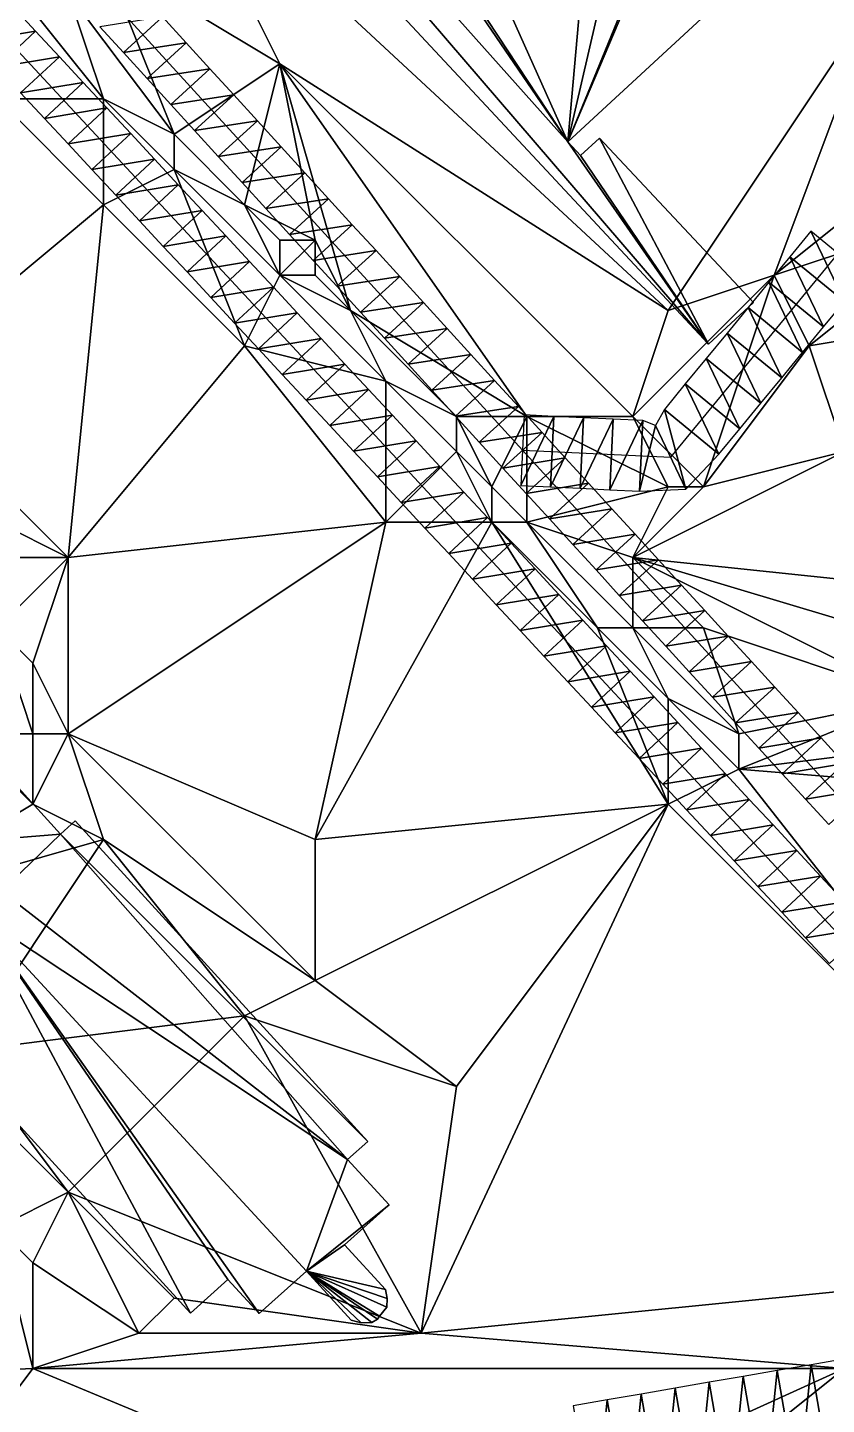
# Model space of a CAD drawing. Header units: metres. Extents: x -1103 to 901, y -902 to 905.
# Drawn here: x -530.3 to -485, y 412 to 490 of the extents above; entities that cross this region are included whole.
import ezdxf

# ---------------------------------------------------------------- set-up
doc = ezdxf.new("R2010")
doc.units = ezdxf.units.M
for name, color, linetype in [('OSM_BUILDING_FOOTPRINTS', 7, 'CONTINUOUS'), ('OSM_BUILDING_ROOFS', 1, 'CONTINUOUS'), ('OSM_BUILDING_WALLS', 8, 'CONTINUOUS'), ('OSM_ROAD_AXES', 2, 'CONTINUOUS'), ('OSM_ROAD_SURFACE', 9, 'CONTINUOUS'), ('OSM_TERRAIN', 3, 'CONTINUOUS')]:
    doc.layers.add(name, color=color, linetype=linetype)

msp = doc.modelspace()

# ---------------------------------------------------------------- linework, layer by layer
at = {"layer": 'OSM_BUILDING_FOOTPRINTS'}
msp.add_polyline3d([(-491.707, 472.095, 7.636), (-553.93, 538.847, 7.636), (-551.266, 541.313, 7.636), (-550.204, 540.174, 7.636), (-539.449, 550.116, 7.636), (-522.669, 532.189, 7.636), (-525.565, 529.502, 7.636), (-522.161, 526.35, 7.636), (-526.096, 522.236, 7.636), (-522.459, 518.155, 7.636), (-517.264, 522.845, 7.636), (-497.964, 502.95, 7.636), (-494.46, 506.19, 7.636), (-491.663, 503.204, 7.636), (-491.177, 503.646, 7.636), (-485.042, 497.099, 7.636), (-499.688, 483.563, 7.636), (-498.969, 482.789, 7.636), (-497.886, 483.784, 7.636), (-489.154, 474.451, 7.636), (-491.707, 472.095, 7.636)], close=True, dxfattribs=at)
msp.add_polyline3d([(-530.826, 446.947, 14.232), (-528.427, 444.315, 14.232), (-527.598, 445.067, 14.232), (-527.598, 445.067, 14.232), (-511.018, 426.886, 14.232), (-512.167, 425.857, 14.232), (-509.813, 423.28, 14.232), (-512.333, 421.013, 14.232), (-510.023, 418.481, 14.232), (-509.923, 417.983, 14.232), (-509.945, 417.475, 14.232), (-510.354, 416.977, 14.232), (-510.476, 416.8, 14.232), (-510.796, 416.612, 14.232), (-511.404, 416.601, 14.232), (-511.957, 416.745, 14.232), (-514.499, 419.531, 14.232), (-517.174, 417.121, 14.232), (-518.943, 419.056, 14.232), (-521.065, 417.143, 14.232), (-537.967, 435.666, 14.232)], dxfattribs=at)
at = {"layer": 'OSM_BUILDING_ROOFS'}
for points in [[(-550.204, 540.174, 19.236), (-553.93, 538.847, 19.236), (-491.707, 472.095, 19.236)], [(-550.204, 540.174, 19.236), (-491.707, 472.095, 19.236), (-499.688, 483.563, 19.236)], [(-550.204, 540.174, 19.236), (-499.688, 483.563, 19.236), (-526.096, 522.236, 19.236)], [(-499.688, 483.563, 19.236), (-517.264, 522.845, 19.236), (-522.459, 518.155, 19.236)], [(-499.688, 483.563, 19.236), (-497.964, 502.95, 19.236), (-517.264, 522.845, 19.236)], [(-499.688, 483.563, 19.236), (-522.459, 518.155, 19.236), (-526.096, 522.236, 19.236)], [(-499.688, 483.563, 19.236), (-491.663, 503.204, 19.236), (-494.46, 506.19, 19.236)], [(-499.688, 483.563, 19.236), (-494.46, 506.19, 19.236), (-497.964, 502.95, 19.236)], [(-499.688, 483.563, 19.236), (-485.042, 497.099, 19.236), (-491.177, 503.646, 19.236)], [(-499.688, 483.563, 19.236), (-491.177, 503.646, 19.236), (-491.663, 503.204, 19.236)], [(-491.707, 472.095, 19.236), (-498.969, 482.789, 19.236), (-499.688, 483.563, 19.236)], [(-491.707, 472.095, 19.236), (-497.886, 483.784, 19.236), (-498.969, 482.789, 19.236)], [(-491.707, 472.095, 19.236), (-489.154, 474.451, 19.236), (-497.886, 483.784, 19.236)], [(-528.427, 444.315, 83.432), (-530.826, 446.947, 83.432), (-534.286, 443.828, 83.432)], [(-528.427, 444.315, 83.432), (-534.286, 443.828, 83.432), (-531.777, 441.074, 83.432)], [(-512.167, 425.857, 83.432), (-528.427, 444.315, 83.432), (-531.777, 441.074, 83.432)], [(-511.018, 426.886, 83.432), (-527.598, 445.067, 83.432), (-528.427, 444.315, 83.432)], [(-512.167, 425.857, 83.432), (-511.018, 426.886, 83.432), (-528.427, 444.315, 83.432)], [(-512.167, 425.857, 83.432), (-531.777, 441.074, 83.432), (-533.203, 439.791, 83.432)], [(-533.203, 439.791, 83.432), (-537.967, 435.666, 83.432), (-521.065, 417.143, 83.432)], [(-533.203, 439.791, 83.432), (-521.065, 417.143, 83.432), (-518.943, 419.056, 83.432)], [(-533.203, 439.791, 83.432), (-518.943, 419.056, 83.432), (-517.174, 417.121, 83.432)], [(-533.203, 439.791, 83.432), (-517.174, 417.121, 83.432), (-514.499, 419.531, 83.432)], [(-512.167, 425.857, 83.432), (-533.203, 439.791, 83.432), (-514.499, 419.531, 83.432)], [(-514.499, 419.531, 83.432), (-509.813, 423.28, 83.432), (-512.167, 425.857, 83.432)], [(-514.499, 419.531, 83.432), (-512.333, 421.013, 83.432), (-509.813, 423.28, 83.432)], [(-514.499, 419.531, 83.432), (-510.023, 418.481, 83.432), (-512.333, 421.013, 83.432)], [(-514.499, 419.531, 83.432), (-511.957, 416.745, 83.432), (-511.404, 416.601, 83.432)], [(-514.499, 419.531, 83.432), (-511.404, 416.601, 83.432), (-510.796, 416.612, 83.432)], [(-514.499, 419.531, 83.432), (-510.796, 416.612, 83.432), (-510.476, 416.8, 83.432)], [(-514.499, 419.531, 83.432), (-510.476, 416.8, 83.432), (-510.354, 416.977, 83.432)], [(-514.499, 419.531, 83.432), (-510.354, 416.977, 83.432), (-509.945, 417.475, 83.432)], [(-514.499, 419.531, 83.432), (-509.945, 417.475, 83.432), (-509.923, 417.983, 83.432)], [(-514.499, 419.531, 83.432), (-509.923, 417.983, 83.432), (-510.023, 418.481, 83.432)]]:
    msp.add_3dface(points, dxfattribs=at)
at = {"layer": 'OSM_BUILDING_WALLS'}
for points in [[(-553.93, 538.847, 7.636), (-491.707, 472.095, 7.636), (-491.707, 472.095, 19.236)], [(-553.93, 538.847, 7.636), (-491.707, 472.095, 19.236), (-553.93, 538.847, 19.236)], [(-499.688, 483.563, 7.636), (-485.042, 497.099, 7.636), (-485.042, 497.099, 19.236)], [(-499.688, 483.563, 7.636), (-485.042, 497.099, 19.236), (-499.688, 483.563, 19.236)], [(-498.969, 482.789, 7.636), (-499.688, 483.563, 7.636), (-499.688, 483.563, 19.236)], [(-498.969, 482.789, 7.636), (-499.688, 483.563, 19.236), (-498.969, 482.789, 19.236)], [(-497.886, 483.784, 7.636), (-498.969, 482.789, 7.636), (-498.969, 482.789, 19.236)], [(-497.886, 483.784, 7.636), (-498.969, 482.789, 19.236), (-497.886, 483.784, 19.236)], [(-489.154, 474.451, 7.636), (-497.886, 483.784, 7.636), (-497.886, 483.784, 19.236)], [(-489.154, 474.451, 7.636), (-497.886, 483.784, 19.236), (-489.154, 474.451, 19.236)], [(-491.707, 472.095, 7.636), (-489.154, 474.451, 7.636), (-489.154, 474.451, 19.236)], [(-491.707, 472.095, 7.636), (-489.154, 474.451, 19.236), (-491.707, 472.095, 19.236)], [(-528.427, 444.315, 14.232), (-530.826, 446.947, 14.232), (-530.826, 446.947, 83.432)], [(-528.427, 444.315, 14.232), (-530.826, 446.947, 83.432), (-528.427, 444.315, 83.432)], [(-527.598, 445.067, 14.232), (-528.427, 444.315, 14.232), (-528.427, 444.315, 83.432)], [(-527.598, 445.067, 14.232), (-528.427, 444.315, 83.432), (-527.598, 445.067, 83.432)], [(-511.018, 426.886, 14.232), (-527.598, 445.067, 14.232), (-527.598, 445.067, 83.432)], [(-511.018, 426.886, 14.232), (-527.598, 445.067, 83.432), (-511.018, 426.886, 83.432)], [(-537.967, 435.666, 14.232), (-521.065, 417.143, 14.232), (-521.065, 417.143, 83.432)], [(-537.967, 435.666, 14.232), (-521.065, 417.143, 83.432), (-537.967, 435.666, 83.432)], [(-512.167, 425.857, 14.232), (-511.018, 426.886, 14.232), (-511.018, 426.886, 83.432)], [(-512.167, 425.857, 14.232), (-511.018, 426.886, 83.432), (-512.167, 425.857, 83.432)], [(-509.813, 423.28, 14.232), (-512.167, 425.857, 14.232), (-512.167, 425.857, 83.432)], [(-509.813, 423.28, 14.232), (-512.167, 425.857, 83.432), (-509.813, 423.28, 83.432)], [(-512.333, 421.013, 14.232), (-509.813, 423.28, 14.232), (-509.813, 423.28, 83.432)], [(-512.333, 421.013, 14.232), (-509.813, 423.28, 83.432), (-512.333, 421.013, 83.432)], [(-510.023, 418.481, 14.232), (-512.333, 421.013, 14.232), (-512.333, 421.013, 83.432)], [(-510.023, 418.481, 14.232), (-512.333, 421.013, 83.432), (-510.023, 418.481, 83.432)], [(-517.174, 417.121, 14.232), (-514.499, 419.531, 14.232), (-514.499, 419.531, 83.432)], [(-517.174, 417.121, 14.232), (-514.499, 419.531, 83.432), (-517.174, 417.121, 83.432)], [(-514.499, 419.531, 14.232), (-511.957, 416.745, 14.232), (-511.957, 416.745, 83.432)], [(-514.499, 419.531, 14.232), (-511.957, 416.745, 83.432), (-514.499, 419.531, 83.432)], [(-521.065, 417.143, 14.232), (-518.943, 419.056, 14.232), (-518.943, 419.056, 83.432)], [(-521.065, 417.143, 14.232), (-518.943, 419.056, 83.432), (-521.065, 417.143, 83.432)], [(-518.943, 419.056, 14.232), (-517.174, 417.121, 14.232), (-517.174, 417.121, 83.432)], [(-518.943, 419.056, 14.232), (-517.174, 417.121, 83.432), (-518.943, 419.056, 83.432)], [(-509.923, 417.983, 14.232), (-510.023, 418.481, 14.232), (-510.023, 418.481, 83.432)], [(-509.923, 417.983, 14.232), (-510.023, 418.481, 83.432), (-509.923, 417.983, 83.432)], [(-509.945, 417.475, 14.232), (-509.923, 417.983, 14.232), (-509.923, 417.983, 83.432)], [(-509.945, 417.475, 14.232), (-509.923, 417.983, 83.432), (-509.945, 417.475, 83.432)], [(-510.476, 416.8, 14.232), (-510.354, 416.977, 14.232), (-510.354, 416.977, 83.432)], [(-510.476, 416.8, 14.232), (-510.354, 416.977, 83.432), (-510.476, 416.8, 83.432)], [(-510.354, 416.977, 14.232), (-509.945, 417.475, 14.232), (-509.945, 417.475, 83.432)], [(-510.354, 416.977, 14.232), (-509.945, 417.475, 83.432), (-510.354, 416.977, 83.432)], [(-511.957, 416.745, 14.232), (-511.404, 416.601, 14.232), (-511.404, 416.601, 83.432)], [(-511.957, 416.745, 14.232), (-511.404, 416.601, 83.432), (-511.957, 416.745, 83.432)], [(-511.404, 416.601, 14.232), (-510.796, 416.612, 14.232), (-510.796, 416.612, 83.432)], [(-511.404, 416.601, 14.232), (-510.796, 416.612, 83.432), (-511.404, 416.601, 83.432)], [(-510.796, 416.612, 14.232), (-510.476, 416.8, 14.232), (-510.476, 416.8, 83.432)], [(-510.796, 416.612, 14.232), (-510.476, 416.8, 83.432), (-510.796, 416.612, 83.432)]]:
    msp.add_3dface(points, dxfattribs=at)
at = {"layer": 'OSM_ROAD_AXES'}
for points in [[(-838.648, 834.494, 15.4), (-831.551, 826.731, 15.381), (-825.228, 819.797, 14.907), (-811.068, 804.292, 14.83), (-764.928, 753.786, 13.168), (-675.103, 655.385, 11.211), (-644.461, 622.208, 8.88), (-643.19, 620.439, 8.946), (-597.703, 570.619, 12.345), (-502.252, 466.079, 12.351), (-457.418, 416.977, 14.011), (-369.163, 320.322, 16.335), (-349.653, 307.45, 14.764)], [(-361.437, 301.467, 13.838), (-370.103, 315.434, 15.982), (-462.193, 414.766, 14.188), (-601.052, 564.337, 12.663), (-622.199, 587.24, 10.487), (-643.654, 610.475, 9.174), (-645.611, 612.908, 9.08), (-707.867, 679.725, 14.044), (-807.818, 787.328, 14.131), (-831.396, 812.951, 14.445), (-838.526, 820.648, 14.021)], [(-502.252, 466.079, 12.351), (-493.851, 465.681, 11.993), (-484.367, 477.226, 11.242)]]:
    msp.add_polyline3d(points, dxfattribs=at)
at = {"layer": 'OSM_ROAD_SURFACE'}
for points in [[(-529.849, 489.846, 11.818), (-531.197, 491.298, 11.825), (-533.396, 489.257, 11.873)], [(-526.214, 490.098, 11.337), (-524.87, 488.626, 11.363), (-522.655, 490.649, 11.242)], [(-524.87, 488.626, 11.363), (-521.31, 489.176, 11.223), (-522.655, 490.649, 11.242)], [(-529.849, 489.846, 11.818), (-533.396, 489.257, 11.873), (-532.048, 487.805, 11.86)], [(-528.501, 488.394, 11.812), (-529.849, 489.846, 11.818), (-532.048, 487.805, 11.86)], [(-524.87, 488.626, 11.363), (-523.526, 487.153, 11.388), (-521.31, 489.176, 11.223)], [(-523.526, 487.153, 11.388), (-519.966, 487.704, 11.203), (-521.31, 489.176, 11.223)], [(-528.501, 488.394, 11.812), (-532.048, 487.805, 11.86), (-530.7, 486.352, 11.854)], [(-527.153, 486.941, 11.805), (-528.501, 488.394, 11.812), (-530.7, 486.352, 11.854)], [(-523.526, 487.153, 11.388), (-522.181, 485.681, 11.385), (-519.966, 487.704, 11.203)], [(-522.181, 485.681, 11.385), (-518.621, 486.231, 11.184), (-519.966, 487.704, 11.203)], [(-527.153, 486.941, 11.805), (-530.7, 486.352, 11.854), (-529.351, 484.9, 11.87)], [(-525.805, 485.489, 11.811), (-527.153, 486.941, 11.805), (-529.351, 484.9, 11.87)], [(-522.181, 485.681, 11.385), (-520.837, 484.209, 11.381), (-518.621, 486.231, 11.184)], [(-520.837, 484.209, 11.381), (-517.277, 484.759, 11.232), (-518.621, 486.231, 11.184)], [(-525.805, 485.489, 11.811), (-529.351, 484.9, 11.87), (-528.003, 483.448, 11.893)], [(-524.457, 484.037, 11.851), (-525.805, 485.489, 11.811), (-528.003, 483.448, 11.893)], [(-520.837, 484.209, 11.381), (-519.492, 482.736, 11.429), (-517.277, 484.759, 11.232)], [(-519.492, 482.736, 11.429), (-515.933, 483.287, 11.299), (-517.277, 484.759, 11.232)], [(-524.457, 484.037, 11.851), (-528.003, 483.448, 11.893), (-526.655, 481.996, 11.917)], [(-523.108, 482.585, 11.891), (-524.457, 484.037, 11.851), (-526.655, 481.996, 11.917)], [(-523.108, 482.585, 11.891), (-526.655, 481.996, 11.917), (-525.307, 480.544, 11.949)], [(-521.76, 481.133, 11.945), (-523.108, 482.585, 11.891), (-525.307, 480.544, 11.949)], [(-519.492, 482.736, 11.429), (-518.148, 481.264, 11.478), (-515.933, 483.287, 11.299)], [(-518.148, 481.264, 11.478), (-514.588, 481.814, 11.381), (-515.933, 483.287, 11.299)], [(-518.148, 481.264, 11.478), (-516.804, 479.791, 11.544), (-514.588, 481.814, 11.381)], [(-516.804, 479.791, 11.544), (-513.244, 480.342, 11.491), (-514.588, 481.814, 11.381)], [(-521.76, 481.133, 11.945), (-525.307, 480.544, 11.949), (-523.959, 479.092, 12.018)], [(-520.412, 479.681, 12.017), (-521.76, 481.133, 11.945), (-523.959, 479.092, 12.018)], [(-516.804, 479.791, 11.544), (-515.459, 478.319, 11.619), (-513.244, 480.342, 11.491)], [(-515.459, 478.319, 11.619), (-511.9, 478.869, 11.592), (-513.244, 480.342, 11.491)], [(-520.412, 479.681, 12.017), (-523.959, 479.092, 12.018), (-522.611, 477.64, 12.09)], [(-519.064, 478.229, 12.089), (-520.412, 479.681, 12.017), (-522.611, 477.64, 12.09)], [(-515.459, 478.319, 11.619), (-514.115, 476.847, 11.727), (-511.9, 478.869, 11.592)], [(-514.115, 476.847, 11.727), (-510.555, 477.397, 11.694), (-511.9, 478.869, 11.592)], [(-519.064, 478.229, 12.089), (-522.611, 477.64, 12.09), (-521.263, 476.187, 12.162)], [(-517.716, 476.776, 12.161), (-519.064, 478.229, 12.089), (-521.263, 476.187, 12.162)], [(-484.007, 474.514, 11.331), (-485.913, 478.496, 11.217), (-487.098, 477.053, 11.276)], [(-484.007, 474.514, 11.331), (-482.822, 475.957, 11.307), (-485.913, 478.496, 11.217)], [(-514.115, 476.847, 11.727), (-512.771, 475.374, 11.801), (-510.555, 477.397, 11.694)], [(-512.771, 475.374, 11.801), (-509.211, 475.925, 11.796), (-510.555, 477.397, 11.694)], [(-517.716, 476.776, 12.161), (-521.263, 476.187, 12.162), (-519.914, 474.735, 12.234)], [(-516.368, 475.324, 12.233), (-517.716, 476.776, 12.161), (-519.914, 474.735, 12.234)], [(-485.193, 473.071, 11.355), (-487.098, 477.053, 11.276), (-488.284, 475.61, 11.351)], [(-485.193, 473.071, 11.355), (-484.007, 474.514, 11.331), (-487.098, 477.053, 11.276)], [(-512.771, 475.374, 11.801), (-511.426, 473.902, 11.908), (-509.211, 475.925, 11.796)], [(-511.426, 473.902, 11.908), (-507.866, 474.452, 11.898), (-509.211, 475.925, 11.796)], [(-486.378, 471.627, 11.407), (-488.284, 475.61, 11.351), (-489.469, 474.166, 11.477)], [(-486.378, 471.627, 11.407), (-485.193, 473.071, 11.355), (-488.284, 475.61, 11.351)], [(-516.368, 475.324, 12.233), (-519.914, 474.735, 12.234), (-518.566, 473.283, 12.306)], [(-515.02, 473.872, 12.311), (-516.368, 475.324, 12.233), (-518.566, 473.283, 12.306)], [(-511.426, 473.902, 11.908), (-510.082, 472.429, 11.999), (-507.866, 474.452, 11.898)], [(-510.082, 472.429, 11.999), (-506.522, 472.98, 12), (-507.866, 474.452, 11.898)], [(-487.564, 470.184, 11.525), (-489.469, 474.166, 11.477), (-490.655, 472.723, 11.604)], [(-487.564, 470.184, 11.525), (-486.378, 471.627, 11.407), (-489.469, 474.166, 11.477)], [(-515.02, 473.872, 12.311), (-518.566, 473.283, 12.306), (-517.218, 471.831, 12.381)], [(-513.671, 472.42, 12.389), (-515.02, 473.872, 12.311), (-517.218, 471.831, 12.381)], [(-513.671, 472.42, 12.389), (-517.218, 471.831, 12.381), (-515.87, 470.379, 12.465)], [(-512.323, 470.968, 12.467), (-513.671, 472.42, 12.389), (-515.87, 470.379, 12.465)], [(-510.082, 472.429, 11.999), (-508.737, 470.957, 12.082), (-506.522, 472.98, 12)], [(-508.737, 470.957, 12.082), (-505.178, 471.507, 12.102), (-506.522, 472.98, 12)], [(-488.749, 468.741, 11.643), (-490.655, 472.723, 11.604), (-491.84, 471.28, 11.731)], [(-488.749, 468.741, 11.643), (-487.564, 470.184, 11.525), (-490.655, 472.723, 11.604)], [(-512.323, 470.968, 12.467), (-515.87, 470.379, 12.465), (-514.522, 468.927, 12.549)], [(-510.975, 469.516, 12.549), (-512.323, 470.968, 12.467), (-514.522, 468.927, 12.549)], [(-508.737, 470.957, 12.082), (-507.393, 469.485, 12.166), (-505.178, 471.507, 12.102)], [(-507.393, 469.485, 12.166), (-503.833, 470.035, 12.204), (-505.178, 471.507, 12.102)], [(-489.935, 467.298, 11.761), (-491.84, 471.28, 11.731), (-493.026, 469.837, 11.858)], [(-489.935, 467.298, 11.761), (-488.749, 468.741, 11.643), (-491.84, 471.28, 11.731)], [(-510.975, 469.516, 12.549), (-514.522, 468.927, 12.549), (-513.174, 467.474, 12.633)], [(-509.627, 468.063, 12.627), (-510.975, 469.516, 12.549), (-513.174, 467.474, 12.633)], [(-507.393, 469.485, 12.166), (-506.049, 468.012, 12.257), (-503.833, 470.035, 12.204)], [(-506.049, 468.012, 12.257), (-502.489, 468.563, 12.306), (-503.833, 470.035, 12.204)], [(-491.12, 465.855, 11.879), (-493.026, 469.837, 11.858), (-494.211, 468.394, 11.984)], [(-491.12, 465.855, 11.879), (-489.935, 467.298, 11.761), (-493.026, 469.837, 11.858)], [(-506.049, 468.012, 12.257), (-504.704, 466.54, 12.308), (-502.489, 468.563, 12.306)], [(-504.704, 466.54, 12.308), (-501.145, 467.09, 12.322), (-502.489, 468.563, 12.306)], [(-509.627, 468.063, 12.627), (-513.174, 467.474, 12.633), (-511.826, 466.022, 12.717)], [(-508.279, 466.611, 12.691), (-509.627, 468.063, 12.627), (-511.826, 466.022, 12.717)], [(-502.347, 464.081, 12.469), (-500.477, 467.997, 12.286), (-502.158, 468.077, 12.338)], [(-502.347, 464.081, 12.469), (-500.667, 464.001, 12.405), (-500.477, 467.997, 12.286)], [(-500.667, 464.001, 12.405), (-498.797, 467.917, 12.22), (-500.477, 467.997, 12.286)], [(-500.667, 464.001, 12.405), (-498.987, 463.922, 12.298), (-498.797, 467.917, 12.22)], [(-498.987, 463.922, 12.298), (-497.117, 467.838, 12.153), (-498.797, 467.917, 12.22)], [(-498.987, 463.922, 12.298), (-497.306, 463.842, 12.191), (-497.117, 467.838, 12.153)], [(-497.306, 463.842, 12.191), (-495.437, 467.758, 12.085), (-497.117, 467.838, 12.153)], [(-497.306, 463.842, 12.191), (-495.626, 463.763, 12.084), (-495.437, 467.758, 12.085)], [(-495.626, 463.763, 12.084), (-494.711, 467.487, 12.048), (-495.437, 467.758, 12.085)], [(-492.992, 463.875, 12.006), (-494.211, 468.394, 11.984), (-494.711, 467.487, 12.048)], [(-492.992, 463.875, 12.006), (-491.12, 465.855, 11.879), (-494.211, 468.394, 11.984)], [(-504.704, 466.54, 12.308), (-503.36, 465.067, 12.371), (-501.145, 467.09, 12.322)], [(-503.36, 465.067, 12.371), (-499.826, 465.646, 12.289), (-501.145, 467.09, 12.322)], [(-495.626, 463.763, 12.084), (-492.992, 463.875, 12.006), (-494.711, 467.487, 12.048)], [(-508.279, 466.611, 12.691), (-511.826, 466.022, 12.717), (-510.477, 464.57, 12.801)], [(-506.931, 465.159, 12.755), (-508.279, 466.611, 12.691), (-510.477, 464.57, 12.801)], [(-503.36, 465.067, 12.371), (-502.041, 463.623, 12.504), (-499.826, 465.646, 12.289)], [(-502.041, 463.623, 12.504), (-498.507, 464.202, 12.256), (-499.826, 465.646, 12.289)], [(-506.931, 465.159, 12.755), (-510.477, 464.57, 12.801), (-509.129, 463.118, 12.871)], [(-505.582, 463.707, 12.836), (-506.931, 465.159, 12.755), (-509.129, 463.118, 12.871)], [(-502.041, 463.623, 12.504), (-500.723, 462.179, 12.493), (-498.507, 464.202, 12.256)], [(-500.723, 462.179, 12.493), (-497.189, 462.758, 12.277), (-498.507, 464.202, 12.256)], [(-505.582, 463.707, 12.836), (-509.129, 463.118, 12.871), (-507.781, 461.666, 12.96)], [(-504.234, 462.255, 12.918), (-505.582, 463.707, 12.836), (-507.781, 461.666, 12.96)], [(-504.234, 462.255, 12.918), (-507.781, 461.666, 12.96), (-506.433, 460.214, 13.075)], [(-502.886, 460.803, 12.995), (-504.234, 462.255, 12.918), (-506.433, 460.214, 13.075)], [(-500.723, 462.179, 12.493), (-499.404, 460.735, 12.636), (-497.189, 462.758, 12.277)], [(-499.404, 460.735, 12.636), (-495.87, 461.314, 12.46), (-497.189, 462.758, 12.277)], [(-502.886, 460.803, 12.995), (-506.433, 460.214, 13.075), (-505.085, 458.762, 13.178)], [(-501.538, 459.351, 13.071), (-502.886, 460.803, 12.995), (-505.085, 458.762, 13.178)], [(-499.404, 460.735, 12.636), (-498.085, 459.291, 12.719), (-495.87, 461.314, 12.46)], [(-498.085, 459.291, 12.719), (-494.551, 459.869, 12.671), (-495.87, 461.314, 12.46)], [(-501.538, 459.351, 13.071), (-505.085, 458.762, 13.178), (-503.737, 457.309, 13.253)], [(-500.19, 457.898, 13.147), (-501.538, 459.351, 13.071), (-503.737, 457.309, 13.253)], [(-498.085, 459.291, 12.719), (-496.767, 457.847, 12.801), (-494.551, 459.869, 12.671)], [(-496.767, 457.847, 12.801), (-493.233, 458.425, 12.809), (-494.551, 459.869, 12.671)], [(-496.767, 457.847, 12.801), (-495.448, 456.402, 12.898), (-493.233, 458.425, 12.809)], [(-495.448, 456.402, 12.898), (-491.914, 456.981, 12.927), (-493.233, 458.425, 12.809)], [(-500.19, 457.898, 13.147), (-503.737, 457.309, 13.253), (-502.388, 455.857, 13.328)], [(-498.842, 456.446, 13.223), (-500.19, 457.898, 13.147), (-502.388, 455.857, 13.328)], [(-495.448, 456.402, 12.898), (-494.129, 454.958, 13.026), (-491.914, 456.981, 12.927)], [(-494.129, 454.958, 13.026), (-490.595, 455.537, 13.046), (-491.914, 456.981, 12.927)], [(-498.842, 456.446, 13.223), (-502.388, 455.857, 13.328), (-501.04, 454.405, 13.404)], [(-497.494, 454.994, 13.303), (-498.842, 456.446, 13.223), (-501.04, 454.405, 13.404)], [(-494.129, 454.958, 13.026), (-492.811, 453.514, 13.158), (-490.595, 455.537, 13.046)], [(-492.811, 453.514, 13.158), (-489.277, 454.093, 13.164), (-490.595, 455.537, 13.046)], [(-497.494, 454.994, 13.303), (-501.04, 454.405, 13.404), (-499.692, 452.953, 13.479)], [(-496.145, 453.542, 13.409), (-497.494, 454.994, 13.303), (-499.692, 452.953, 13.479)], [(-492.811, 453.514, 13.158), (-491.492, 452.07, 13.29), (-489.277, 454.093, 13.164)], [(-491.492, 452.07, 13.29), (-487.958, 452.649, 13.282), (-489.277, 454.093, 13.164)], [(-496.145, 453.542, 13.409), (-499.692, 452.953, 13.479), (-498.344, 451.501, 13.555)], [(-494.797, 452.09, 13.516), (-496.145, 453.542, 13.409), (-498.344, 451.501, 13.555)], [(-491.492, 452.07, 13.29), (-490.173, 450.626, 13.422), (-487.958, 452.649, 13.282)], [(-490.173, 450.626, 13.422), (-486.639, 451.205, 13.4), (-487.958, 452.649, 13.282)], [(-494.797, 452.09, 13.516), (-498.344, 451.501, 13.555), (-496.996, 450.049, 13.63)], [(-493.449, 450.638, 13.626), (-494.797, 452.09, 13.516), (-496.996, 450.049, 13.63)], [(-493.449, 450.638, 13.626), (-496.996, 450.049, 13.63), (-495.648, 448.597, 13.705)], [(-492.101, 449.186, 13.743), (-493.449, 450.638, 13.626), (-495.648, 448.597, 13.705)], [(-490.173, 450.626, 13.422), (-488.855, 449.182, 13.669), (-486.639, 451.205, 13.4)], [(-488.855, 449.182, 13.669), (-485.321, 449.76, 13.653), (-486.639, 451.205, 13.4)], [(-492.101, 449.186, 13.743), (-495.648, 448.597, 13.705), (-494.3, 447.144, 13.787)], [(-490.753, 447.733, 13.86), (-492.101, 449.186, 13.743), (-494.3, 447.144, 13.787)], [(-488.855, 449.182, 13.669), (-487.536, 447.737, 13.874), (-485.321, 449.76, 13.653)], [(-487.536, 447.737, 13.874), (-484.002, 448.316, 13.805), (-485.321, 449.76, 13.653)], [(-487.536, 447.737, 13.874), (-486.217, 446.293, 13.893), (-484.002, 448.316, 13.805)], [(-486.217, 446.293, 13.893), (-482.683, 446.872, 13.889), (-484.002, 448.316, 13.805)], [(-490.753, 447.733, 13.86), (-494.3, 447.144, 13.787), (-492.951, 445.692, 13.864)], [(-489.405, 446.281, 13.886), (-490.753, 447.733, 13.86), (-492.951, 445.692, 13.864)], [(-486.217, 446.293, 13.893), (-484.899, 444.849, 13.913), (-482.683, 446.872, 13.889)], [(-489.405, 446.281, 13.886), (-492.951, 445.692, 13.864), (-491.603, 444.24, 13.885)], [(-488.056, 444.829, 13.907), (-489.405, 446.281, 13.886), (-491.603, 444.24, 13.885)], [(-488.056, 444.829, 13.907), (-491.603, 444.24, 13.885), (-490.255, 442.788, 13.906)], [(-486.708, 443.377, 13.928), (-488.056, 444.829, 13.907), (-490.255, 442.788, 13.906)], [(-486.708, 443.377, 13.928), (-490.255, 442.788, 13.906), (-488.907, 441.336, 13.927)], [(-485.36, 441.925, 13.948), (-486.708, 443.377, 13.928), (-488.907, 441.336, 13.927)], [(-485.36, 441.925, 13.948), (-488.907, 441.336, 13.927), (-487.559, 439.884, 13.947)], [(-484.012, 440.473, 13.969), (-485.36, 441.925, 13.948), (-487.559, 439.884, 13.947)], [(-484.012, 440.473, 13.969), (-487.559, 439.884, 13.947), (-486.211, 438.431, 13.968)], [(-482.664, 439.02, 13.988), (-484.012, 440.473, 13.969), (-486.211, 438.431, 13.968)], [(-482.664, 439.02, 13.988), (-486.211, 438.431, 13.968), (-484.862, 436.979, 13.989)], [(-487.821, 413.887, 15.536), (-489.746, 413.554, 15.644), (-488.554, 406.657, 15.706)], [(-487.821, 413.887, 15.536), (-488.554, 406.657, 15.706), (-486.628, 406.989, 15.61)], [(-485.895, 414.22, 15.411), (-487.821, 413.887, 15.536), (-486.628, 406.989, 15.61)], [(-485.895, 414.22, 15.411), (-486.628, 406.989, 15.61), (-484.703, 407.322, 15.514)], [(-483.97, 414.553, 15.299), (-485.895, 414.22, 15.411), (-484.703, 407.322, 15.514)], [(-491.672, 413.221, 15.751), (-493.597, 412.888, 15.858), (-492.405, 405.991, 15.898)], [(-491.672, 413.221, 15.751), (-492.405, 405.991, 15.898), (-490.479, 406.324, 15.802)], [(-489.746, 413.554, 15.644), (-491.672, 413.221, 15.751), (-490.479, 406.324, 15.802)], [(-489.746, 413.554, 15.644), (-490.479, 406.324, 15.802), (-488.554, 406.657, 15.706)], [(-495.523, 412.556, 15.966), (-497.448, 412.223, 16.073), (-496.256, 405.325, 16.071)], [(-495.523, 412.556, 15.966), (-496.256, 405.325, 16.071), (-494.33, 405.658, 15.95)], [(-493.597, 412.888, 15.858), (-495.523, 412.556, 15.966), (-494.33, 405.658, 15.95)], [(-493.597, 412.888, 15.858), (-494.33, 405.658, 15.95), (-492.405, 405.991, 15.898)], [(-497.448, 412.223, 16.073), (-499.374, 411.89, 16.18), (-498.181, 404.992, 16.175)], [(-497.448, 412.223, 16.073), (-498.181, 404.992, 16.175), (-496.256, 405.325, 16.071)]]:
    msp.add_3dface(points, dxfattribs=at)
at = {"layer": 'OSM_TERRAIN'}
for points in [[(-526, 494, 11.252), (-516, 488, 10.94), (-522, 500, 10.646)], [(-516, 488, 10.94), (-494, 474, 10.813), (-522, 500, 10.646)], [(-494, 474, 10.813), (-482, 492, 10.549), (-522, 500, 10.646)], [(-532, 486, 11.823), (-526, 486, 11.747), (-534, 496, 11.778)], [(-526, 486, 11.747), (-528, 492, 11.253), (-534, 496, 11.778)], [(-522, 484, 11.382), (-526, 494, 11.252), (-528, 492, 11.253)], [(-522, 484, 11.382), (-516, 488, 10.94), (-526, 494, 11.252)], [(-526, 486, 11.747), (-522, 484, 11.382), (-528, 492, 11.253)], [(-494, 474, 10.813), (-488, 476, 11.269), (-482, 492, 10.549)], [(-488, 476, 11.269), (-478, 484, 10.971), (-482, 492, 10.549)], [(-522, 484, 11.382), (-518, 480, 11.501), (-516, 488, 10.94)], [(-514, 478, 11.564), (-516, 488, 10.94), (-518, 480, 11.501)], [(-512, 474, 11.848), (-502, 468, 12.295), (-516, 488, 10.94)], [(-502, 468, 12.295), (-496, 468, 12.063), (-516, 488, 10.94)], [(-514, 478, 11.564), (-512, 474, 11.848), (-516, 488, 10.94)], [(-496, 468, 12.063), (-494, 474, 10.813), (-516, 488, 10.94)], [(-538, 470, 14.097), (-526, 480, 11.914), (-532, 486, 11.823)], [(-526, 480, 11.914), (-526, 486, 11.747), (-532, 486, 11.823)], [(-526, 480, 11.914), (-522, 482, 11.856), (-526, 486, 11.747)], [(-522, 482, 11.856), (-522, 484, 11.382), (-526, 486, 11.747)], [(-522, 482, 11.856), (-518, 480, 11.501), (-522, 484, 11.382)], [(-488, 476, 11.269), (-476, 480, 11.182), (-478, 484, 10.971)], [(-518, 472, 12.316), (-522, 482, 11.856), (-526, 480, 11.914)], [(-518, 472, 12.316), (-516, 476, 12.156), (-522, 482, 11.856)], [(-516, 476, 12.156), (-518, 480, 11.501), (-522, 482, 11.856)], [(-528, 460, 14.248), (-526, 480, 11.914), (-538, 470, 14.097)], [(-528, 460, 14.248), (-518, 472, 12.316), (-526, 480, 11.914)], [(-516, 476, 12.156), (-516, 478, 11.6), (-518, 480, 11.501)], [(-516, 478, 11.6), (-514, 478, 11.564), (-518, 480, 11.501)], [(-486, 472, 11.323), (-476, 480, 11.182), (-488, 476, 11.269)], [(-486, 472, 11.323), (-474, 474, 12.473), (-476, 480, 11.182)], [(-516, 476, 12.156), (-514, 476, 11.716), (-514, 478, 11.564)], [(-516, 476, 12.156), (-514, 478, 11.564), (-516, 478, 11.6)], [(-514, 476, 11.716), (-512, 474, 11.848), (-514, 478, 11.564)], [(-518, 472, 12.316), (-510, 470, 12.483), (-516, 476, 12.156)], [(-510, 470, 12.483), (-512, 474, 11.848), (-516, 476, 12.156)], [(-516, 476, 12.156), (-512, 474, 11.848), (-514, 476, 11.716)], [(-496, 468, 12.063), (-492, 464, 11.947), (-488, 476, 11.269)], [(-496, 468, 12.063), (-488, 476, 11.269), (-494, 474, 10.813)], [(-492, 464, 11.947), (-486, 472, 11.323), (-488, 476, 11.269)], [(-510, 470, 12.483), (-506, 468, 12.201), (-512, 474, 11.848)], [(-506, 468, 12.201), (-502, 468, 12.295), (-512, 474, 11.848)], [(-484, 466, 12.405), (-474, 474, 12.473), (-486, 472, 11.323)], [(-510, 462, 12.883), (-518, 472, 12.316), (-528, 460, 14.248)], [(-510, 462, 12.883), (-510, 470, 12.483), (-518, 472, 12.316)], [(-484, 466, 12.405), (-486, 472, 11.323), (-492, 464, 11.947)], [(-536, 464, 15.438), (-528, 460, 14.248), (-538, 470, 14.097)], [(-510, 462, 12.883), (-506, 466, 12.657), (-510, 470, 12.483)], [(-506, 466, 12.657), (-506, 468, 12.201), (-510, 470, 12.483)], [(-504, 464, 12.321), (-506, 468, 12.201), (-506, 466, 12.657)], [(-504, 464, 12.321), (-502, 468, 12.295), (-506, 468, 12.201)], [(-504, 464, 12.321), (-502, 462, 12.517), (-502, 468, 12.295)], [(-502, 462, 12.517), (-494, 464, 11.918), (-502, 468, 12.295)], [(-494, 464, 11.918), (-496, 468, 12.063), (-502, 468, 12.295)], [(-494, 464, 11.918), (-492, 464, 11.947), (-496, 468, 12.063)], [(-504, 462, 12.883), (-506, 466, 12.657), (-510, 462, 12.883)], [(-504, 462, 12.883), (-504, 464, 12.321), (-506, 466, 12.657)], [(-496, 460, 12.622), (-484, 466, 12.405), (-492, 464, 11.947)], [(-496, 460, 12.622), (-458, 456, 12.609), (-484, 466, 12.405)], [(-534, 460, 15.898), (-528, 460, 14.248), (-536, 464, 15.438)], [(-504, 462, 12.883), (-502, 462, 12.517), (-504, 464, 12.321)], [(-496, 460, 12.622), (-494, 464, 11.918), (-502, 462, 12.517)], [(-496, 460, 12.622), (-492, 464, 11.947), (-494, 464, 11.918)], [(-528, 450, 15.205), (-510, 462, 12.883), (-528, 460, 14.248)], [(-528, 450, 15.205), (-514, 444, 14.318), (-510, 462, 12.883)], [(-514, 444, 14.318), (-494, 446, 13.804), (-504, 462, 12.883)], [(-514, 444, 14.318), (-504, 462, 12.883), (-510, 462, 12.883)], [(-494, 446, 13.804), (-498, 456, 13.189), (-504, 462, 12.883)], [(-504, 462, 12.883), (-498, 456, 13.189), (-502, 462, 12.517)], [(-498, 456, 13.189), (-496, 456, 12.859), (-502, 462, 12.517)], [(-496, 456, 12.859), (-496, 460, 12.622), (-502, 462, 12.517)], [(-532, 456, 15.845), (-528, 460, 14.248), (-534, 460, 15.898)], [(-530, 454, 15.175), (-528, 460, 14.248), (-532, 456, 15.845)], [(-530, 454, 15.175), (-528, 450, 15.205), (-528, 460, 14.248)], [(-492, 456, 12.952), (-480, 452, 13.33), (-496, 460, 12.622)], [(-496, 456, 12.859), (-492, 456, 12.952), (-496, 460, 12.622)], [(-480, 452, 13.33), (-476, 454, 12.548), (-496, 460, 12.622)], [(-496, 460, 12.622), (-476, 454, 12.548), (-458, 456, 12.609)], [(-534, 450, 15.932), (-530, 450, 15.659), (-532, 456, 15.845)], [(-530, 450, 15.659), (-530, 454, 15.175), (-532, 456, 15.845)], [(-494, 446, 13.804), (-494, 452, 13.488), (-498, 456, 13.189)], [(-498, 456, 13.189), (-494, 452, 13.488), (-496, 456, 12.859)], [(-494, 452, 13.488), (-490, 450, 13.421), (-496, 456, 12.859)], [(-496, 456, 12.859), (-490, 450, 13.421), (-492, 456, 12.952)], [(-490, 450, 13.421), (-480, 452, 13.33), (-492, 456, 12.952)], [(-530, 450, 15.659), (-528, 450, 15.205), (-530, 454, 15.175)], [(-494, 446, 13.804), (-490, 448, 13.819), (-494, 452, 13.488)], [(-490, 448, 13.819), (-490, 450, 13.421), (-494, 452, 13.488)], [(-490, 450, 13.421), (-490, 448, 13.819), (-480, 452, 13.33)], [(-490, 448, 13.819), (-474, 450, 13.543), (-480, 452, 13.33)], [(-540, 440, 16.456), (-530, 446, 16.38), (-534, 450, 15.932)], [(-530, 446, 16.38), (-530, 450, 15.659), (-534, 450, 15.932)], [(-530, 446, 16.38), (-528, 450, 15.205), (-530, 450, 15.659)], [(-530, 446, 16.38), (-526, 444, 16.281), (-528, 450, 15.205)], [(-526, 444, 16.281), (-514, 436, 15.155), (-528, 450, 15.205)], [(-528, 450, 15.205), (-514, 436, 15.155), (-514, 444, 14.318)], [(-490, 448, 13.819), (-466, 446, 13.863), (-474, 450, 13.543)], [(-468, 420, 14.19), (-490, 448, 13.819), (-494, 446, 13.804)], [(-468, 420, 14.19), (-466, 446, 13.863), (-490, 448, 13.819)], [(-540, 440, 16.456), (-526, 444, 16.281), (-530, 446, 16.38)], [(-514, 436, 15.155), (-506, 430, 15.371), (-494, 446, 13.804)], [(-514, 436, 15.155), (-494, 446, 13.804), (-514, 444, 14.318)], [(-468, 420, 14.19), (-494, 446, 13.804), (-508, 416, 16.348)], [(-506, 430, 15.371), (-508, 416, 16.348), (-494, 446, 13.804)], [(-534, 432, 16.38), (-526, 444, 16.281), (-540, 440, 16.456)], [(-534, 432, 16.38), (-518, 434, 16.38), (-526, 444, 16.281)], [(-526, 444, 16.281), (-518, 434, 16.38), (-514, 436, 15.155)], [(-518, 434, 16.38), (-506, 430, 15.371), (-514, 436, 15.155)], [(-528, 424, 16.496), (-518, 434, 16.38), (-534, 432, 16.38)], [(-528, 424, 16.496), (-508, 416, 16.348), (-518, 434, 16.38)], [(-508, 416, 16.348), (-506, 430, 15.371), (-518, 434, 16.38)], [(-534, 430, 16.726), (-528, 424, 16.496), (-534, 432, 16.38)], [(-532, 422, 18.062), (-528, 424, 16.496), (-534, 430, 16.726)], [(-532, 422, 18.062), (-530, 420, 17.843), (-528, 424, 16.496)], [(-524, 416, 16.961), (-528, 424, 16.496), (-530, 420, 17.843)], [(-524, 416, 16.961), (-522, 418, 16.396), (-528, 424, 16.496)], [(-522, 418, 16.396), (-508, 416, 16.348), (-528, 424, 16.496)], [(-574, 412, 18.14), (-530, 414, 17.756), (-532, 422, 18.062)], [(-530, 414, 17.756), (-530, 420, 17.843), (-532, 422, 18.062)], [(-530, 414, 17.756), (-524, 416, 16.961), (-530, 420, 17.843)], [(-484, 414, 15.279), (-468, 420, 14.19), (-508, 416, 16.348)], [(-524, 416, 16.961), (-508, 416, 16.348), (-522, 418, 16.396)], [(-530, 414, 17.756), (-508, 416, 16.348), (-524, 416, 16.961)], [(-530, 414, 17.756), (-484, 414, 15.279), (-508, 416, 16.348)], [(-574, 412, 18.14), (-542, 398, 17.828), (-530, 414, 17.756)], [(-542, 398, 17.828), (-506, 404, 16.574), (-530, 414, 17.756)], [(-506, 404, 16.574), (-484, 414, 15.279), (-530, 414, 17.756)], [(-494, 406, 15.921), (-484, 414, 15.279), (-506, 404, 16.574)], [(-494, 406, 15.921), (-456, 412, 14.036), (-484, 414, 15.279)], [(-494, 406, 15.921), (-470, 400, 14.968), (-456, 412, 14.036)]]:
    msp.add_3dface(points, dxfattribs=at)

doc.saveas('drawing.dxf')
